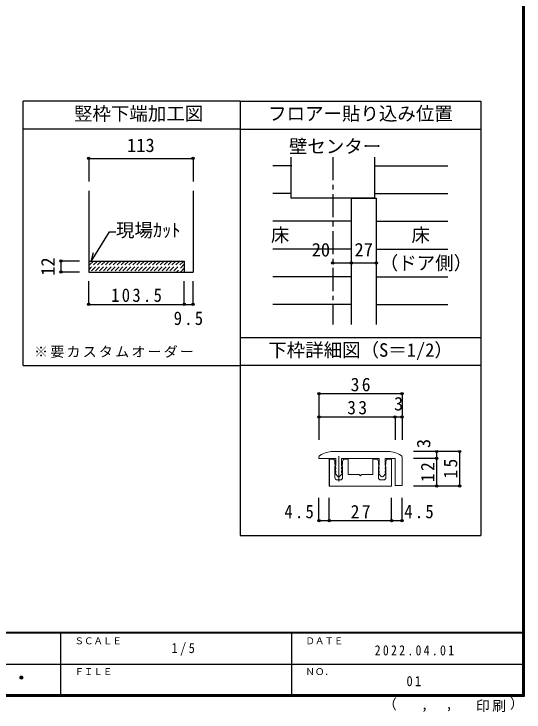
# Model space of a CAD drawing. Units: millimetres at full size, sheet at 1:5, with parts at other scales. Extents: x -973 to 977, y -718 to 696.
# Drawn here: x 424 to 977, y -718 to 38 of the extents above; entities that cross this region are included whole.
import ezdxf
from ezdxf.enums import TextEntityAlignment as Align

# ---------------------------------------------------------------- set-up
doc = ezdxf.new("R2010")
doc.units = ezdxf.units.MM
doc.header["$LTSCALE"] = 5
doc.header["$PDMODE"] = 32
doc.header["$PDSIZE"] = 2.5
doc.linetypes.add('CHAIN1', pattern=[8, 5, -1, 1, -1])
doc.linetypes.add('DASHED1', pattern=[1.8, 1.2, -0.6])
for name, color, linetype in [('0-1_通り芯', 4, 'CHAIN1'), ('0-3_仕上げ', 7, 'Continuous'), ('0-4_枠', 3, 'Continuous'), ('0-A_文字', 3, 'Continuous'), ('0-B_寸法', 7, 'Continuous'), ('1-B_寸法', 7, 'Continuous'), ('F-1_枠', 6, 'Continuous'), ('F-A_文字', 7, 'Continuous')]:
    doc.layers.add(name, color=color, linetype=linetype)
doc.layers.add('1-7_金物', color=7, linetype='Continuous', lineweight=18)
doc.styles.add('ＭＳ ゴシック', font='')
doc.styles.get('ＭＳ ゴシック').set_extended_font_data('MS Gothic')

msp = doc.modelspace()

# ---------------------------------------------------------------- linework, layer by layer
at = {"layer": '0-1_通り芯'}
msp.add_line((769.603, -117.097), (769.603, -298.32), dxfattribs=at)
at = {"layer": '0-3_仕上げ'}
for p, q in [((724.603, -161.539), (724.603, -117.097)), ((814.603, -117.097), (814.603, -161.539)), ((814.603, -161.539), (724.603, -161.539))]:
    msp.add_line(p, q, dxfattribs=at)
at = {"layer": '0-3_仕上げ', "color": 4}
for p, q in [((725.103, -126.539), (704.728, -126.539)), ((814.603, -126.539), (894.103, -126.539)), ((724.603, -156.539), (704.728, -156.539)), ((814.603, -156.539), (894.103, -156.539)), ((789.603, -186.539), (704.728, -186.539)), ((816.603, -186.539), (894.103, -186.539)), ((789.603, -216.539), (704.728, -216.539)), ((816.603, -216.539), (894.103, -216.539)), ((789.603, -246.539), (704.728, -246.539)), ((816.603, -246.539), (894.103, -246.539)), ((789.603, -276.539), (704.728, -276.539)), ((816.603, -276.539), (894.103, -276.539))]:
    msp.add_line(p, q, dxfattribs=at)
at = {"layer": '0-4_枠'}
for p, q in [((669.387, -56.667), (434.387, -56.667)), ((434.387, -342.615), (434.387, -56.667)), ((669.387, -56.667), (669.387, -342.615)), ((669.387, -86.667), (434.387, -86.667)), ((618.387, -153.433), (618.387, -241.539)), ((505.387, -229.539), (608.887, -229.539)), ((608.887, -229.539), (608.887, -241.539)), ((434.387, -342.615), (669.387, -342.615))]:
    msp.add_line(p, q, dxfattribs=at)
at = {"layer": '0-4_枠', "color": 4}
for p, q in [((505.387, -118.433), (505.387, -143.433)), ((495.387, -229.539), (475.387, -229.539)), ((475.387, -241.539), (475.387, -229.539)), ((495.387, -241.539), (475.387, -241.539)), ((505.387, -276.539), (505.387, -251.539)), ((608.887, -276.539), (608.887, -251.539)), ((618.387, -276.539), (618.387, -251.539)), ((505.387, -276.539), (608.887, -276.539)), ((608.887, -276.539), (618.387, -276.539))]:
    msp.add_line(p, q, dxfattribs=at)
at = {"layer": '0-4_枠', "color": 7}
for p, q in [((789.603, -161.539), (789.603, -298.32)), ((789.603, -161.539), (816.603, -161.539)), ((816.603, -161.539), (816.603, -298.32)), ((507.898, -230.039), (510.486, -220.379))]:
    msp.add_line(p, q, dxfattribs=at)
at = {"layer": '0-4_枠', "color": 4, "linetype": 'DASHED1'}
for p, q in [((514.878, -229.539), (505.387, -239.03)), ((506.393, -229.539), (505.387, -230.545)), ((510.636, -229.539), (505.387, -234.787)), ((519.121, -229.539), (507.121, -241.539)), ((523.364, -229.539), (511.364, -241.539)), ((527.606, -229.539), (515.606, -241.539)), ((531.849, -229.539), (519.849, -241.539)), ((536.091, -229.539), (524.091, -241.539)), ((540.334, -229.539), (528.334, -241.539)), ((544.577, -229.539), (532.577, -241.539)), ((548.819, -229.539), (536.819, -241.539)), ((553.062, -229.539), (541.062, -241.539)), ((557.305, -229.539), (545.305, -241.539)), ((561.547, -229.539), (549.547, -241.539)), ((565.79, -229.539), (553.79, -241.539)), ((570.033, -229.539), (558.033, -241.539)), ((574.275, -229.539), (562.275, -241.539)), ((578.518, -229.539), (566.518, -241.539)), ((582.761, -229.539), (570.761, -241.539)), ((587.003, -229.539), (575.003, -241.539)), ((591.246, -229.539), (579.246, -241.539)), ((595.488, -229.539), (583.488, -241.539)), ((599.731, -229.539), (587.731, -241.539)), ((603.974, -229.539), (591.974, -241.539)), ((608.216, -229.539), (596.216, -241.539)), ((608.887, -233.111), (600.459, -241.539)), ((608.887, -237.353), (604.702, -241.539))]:
    msp.add_line(p, q, dxfattribs=at)
at = {"layer": '0-4_枠', "color": 4}
msp.add_lwpolyline([(505.387, -118.433), (618.387, -118.433), (618.387, -143.433)], dxfattribs=at)
at = {"layer": '0-4_枠'}
msp.add_lwpolyline([(505.387, -153.433), (505.387, -241.539), (618.387, -241.539)], dxfattribs=at)
at = {"layer": '0-4_枠', "color": 7}
msp.add_lwpolyline([(507.898, -230.039), (527.903, -197.86), (534.868, -197.86)], dxfattribs=at)
for p in [(505.387, -118.433), (618.387, -118.433), (475.387, -229.539), (475.387, -241.539), (505.387, -276.539), (608.887, -276.539), (618.387, -276.539)]:
    msp.add_point(p, dxfattribs=at)
at = {"layer": '0-A_文字'}
for p, q in [((669.387, -56.667), (929.762, -56.667)), ((669.387, -56.667), (669.387, -312.615)), ((929.762, -56.667), (929.762, -526.667)), ((669.387, -86.667), (929.762, -86.667)), ((929.762, -312.615), (669.387, -312.615)), ((929.762, -342.615), (669.387, -342.615)), ((669.387, -342.615), (669.387, -526.667)), ((669.387, -526.667), (929.762, -526.667))]:
    msp.add_line(p, q, dxfattribs=at)
at = {"layer": '0-B_寸法', "color": 4}
msp.add_line((769.603, -231.539), (816.603, -231.539), dxfattribs=at)
at = {"layer": '0-B_寸法'}
for p in [(769.603, -231.539), (789.603, -231.539), (816.603, -231.539)]:
    msp.add_point(p, dxfattribs=at)
at = {"layer": '1-7_金物'}
for p, q in [((769.574, -435.75), (829.574, -435.75)), ((754.574, -442.042), (754.574, -443.25)), ((754.574, -443.25), (772.949, -443.25)), ((765.824, -473.25), (765.824, -444)), ((769.449, -444), (765.824, -444)), ((766.074, -473.25), (766.074, -444)), ((772.949, -443.25), (772.949, -450.75)), ((779.199, -443.25), (819.949, -443.25)), ((779.199, -443.25), (779.199, -450.75)), ((782.699, -444), (786.075, -444)), ((786.075, -444), (786.075, -460.75)), ((813.075, -444), (813.075, -460.75)), ((816.45, -444), (813.075, -444)), ((819.949, -443.25), (819.949, -450.75)), ((826.199, -443.25), (837.074, -443.25)), ((826.199, -443.25), (826.199, -450.75)), ((829.7, -444), (833.325, -444)), ((833.075, -444), (833.075, -473.25)), ((833.325, -444), (833.325, -473.25)), ((837.074, -443.25), (837.074, -472.5)), ((844.574, -442.042), (844.574, -472.5)), ((771.949, -449.625), (771.949, -446.5)), ((771.949, -449.625), (772.468, -450.49)), ((771.949, -452.125), (772.468, -451.261)), ((771.949, -464), (771.949, -452.125)), ((772.431, -451.615), (772.949, -450.75)), ((772.431, -452.386), (772.949, -453.25)), ((772.949, -453.25), (772.949, -454.5)), ((779.718, -451.615), (779.199, -450.75)), ((779.718, -452.386), (779.199, -453.25)), ((779.199, -453.25), (779.199, -454.5)), ((780.199, -449.625), (779.681, -450.49)), ((780.199, -452.125), (779.681, -451.261)), ((780.199, -449.625), (780.199, -446.5)), ((780.199, -464), (780.199, -452.125)), ((818.95, -449.625), (818.95, -446.5)), ((818.95, -449.625), (819.468, -450.49)), ((818.95, -452.125), (819.468, -451.261)), ((818.95, -464), (818.95, -452.125)), ((819.431, -451.615), (819.949, -450.75)), ((819.431, -452.386), (819.949, -453.25)), ((819.949, -453.25), (819.949, -454.5)), ((826.718, -451.615), (826.199, -450.75)), ((826.718, -452.386), (826.199, -453.25)), ((826.199, -453.25), (826.199, -454.5)), ((827.2, -449.625), (826.681, -450.49)), ((827.2, -452.125), (826.681, -451.261)), ((827.2, -449.625), (827.2, -446.5)), ((827.2, -464), (827.2, -452.125)), ((772.431, -455.365), (772.949, -454.5)), ((772.431, -456.136), (772.949, -457)), ((772.431, -459.115), (772.949, -458.25)), ((775.158, -462.85), (772.525, -460.01)), ((772.949, -457), (772.949, -458.25)), ((779.624, -460.01), (776.991, -462.85)), ((779.718, -455.365), (779.199, -454.5)), ((779.718, -456.136), (779.199, -457)), ((779.199, -457), (779.199, -458.25)), ((779.718, -459.115), (779.199, -458.25)), ((798.325, -460.75), (786.075, -460.75)), ((799.575, -462), (798.325, -460.75)), ((799.575, -462), (800.825, -460.75)), ((813.075, -460.75), (800.825, -460.75)), ((819.431, -455.365), (819.949, -454.5)), ((819.431, -456.136), (819.949, -457)), ((819.431, -459.115), (819.949, -458.25)), ((822.158, -462.85), (819.525, -460.01)), ((819.949, -457), (819.949, -458.25)), ((826.624, -460.01), (823.991, -462.85)), ((826.718, -455.365), (826.199, -454.5)), ((826.718, -456.136), (826.199, -457)), ((826.199, -457), (826.199, -458.25)), ((826.718, -459.115), (826.199, -458.25)), ((777.699, -466.5), (774.449, -466.5)), ((821.45, -466.5), (824.7, -466.5)), ((833.325, -473.25), (765.824, -473.25)), ((837.074, -472.5), (844.574, -472.5))]:
    msp.add_line(p, q, dxfattribs=at)
at = {"layer": '1-7_金物', "color": 4}
msp.add_line((776.075, -440.75), (776.075, -468.103), dxfattribs=at)
at = {"layer": '1-7_金物'}
for centre, radius, start, end in [((769.574, -460.75), 25, 90, 123.74899), ((829.574, -460.75), 25, 56.25101, 90), ((757.074, -442.042), 2.5, 123.74899, 180), ((769.449, -446.5), 2.5, 0, 90), ((782.699, -446.5), 2.5, 90, 180), ((816.45, -446.5), 2.5, 0, 90), ((829.7, -446.5), 2.5, 90, 180), ((842.074, -442.042), 2.5, 0, 56.25101), ((773.074, -452), 0.75, 149.05366, 210.94634), ((771.824, -450.875), 0.75, 329.05368, 30.94635), ((780.324, -450.875), 0.75, 149.05365, 210.94632), ((779.074, -452), 0.75, 329.05366, 30.94634), ((820.074, -452), 0.75, 149.05366, 210.94634), ((818.825, -450.875), 0.75, 329.05368, 30.94635), ((827.325, -450.875), 0.75, 149.05365, 210.94632), ((826.074, -452), 0.75, 329.05366, 30.94634), ((773.074, -455.75), 0.75, 149.05366, 210.94634), ((773.074, -459.5), 0.75, 149.05366, 222.83826), ((779.074, -459.5), 0.75, 317.16174, 30.94634), ((779.074, -455.75), 0.75, 329.05366, 30.94634), ((820.074, -455.75), 0.75, 149.05366, 210.94634), ((820.074, -459.5), 0.75, 149.05366, 222.83826), ((826.074, -459.5), 0.75, 317.16174, 30.94634), ((826.074, -455.75), 0.75, 329.05366, 30.94634), ((774.449, -464), 2.5, 180, 270), ((776.074, -462), 1.25, 222.83826, 317.16174), ((777.699, -464), 2.5, 270, 0), ((821.45, -464), 2.5, 180, 270), ((823.074, -462), 1.25, 222.83826, 317.16174), ((824.7, -464), 2.5, 270, 0)]:
    msp.add_arc(centre, radius, start, end, dxfattribs=at)
at = {"layer": '1-B_寸法', "color": 4}
for p, q in [((754.574, -373.25), (754.574, -423.25)), ((844.574, -373.25), (754.574, -373.25)), ((844.574, -373.25), (844.574, -423.25)), ((754.574, -398.25), (837.074, -398.25)), ((837.074, -398.25), (837.074, -423.25)), ((837.074, -398.25), (844.574, -398.25)), ((907.074, -435.75), (857.074, -435.75)), ((882.074, -443.25), (882.074, -435.75)), ((907.074, -473.25), (907.074, -435.75)), ((882.074, -443.25), (857.074, -443.25)), ((882.074, -473.25), (882.074, -443.25)), ((907.074, -473.25), (857.074, -473.25)), ((754.574, -510.75), (754.574, -485.75)), ((765.824, -510.75), (765.824, -485.75)), ((833.324, -510.75), (833.324, -485.75)), ((844.574, -510.75), (844.574, -485.75)), ((765.824, -510.75), (754.574, -510.75)), ((833.324, -510.75), (765.824, -510.75)), ((844.574, -510.75), (833.324, -510.75))]:
    msp.add_line(p, q, dxfattribs=at)
at = {"layer": '1-B_寸法'}
for p in [(754.574, -373.25), (844.574, -373.25), (754.574, -398.25), (837.074, -398.25), (844.574, -398.25), (882.074, -435.75), (907.074, -435.75), (882.074, -443.25), (882.074, -473.25), (907.074, -473.25), (754.574, -510.75), (765.824, -510.75), (833.324, -510.75), (844.574, -510.75)]:
    msp.add_point(p, dxfattribs=at)
at = {"layer": 'F-1_枠'}
for p, q in [((974.986, 695.833), (974.986, -700.833)), ((975.82, 695.833), (975.82, -700.833)), ((976.653, 695.833), (976.653, -700.833)), ((976.653, -631.667), (-973.347, -631.667)), ((976.653, -632.5), (-973.347, -632.5)), ((474.986, -632.5), (474.986, -699.167)), ((724.986, -632.5), (724.986, -699.167)), ((1.653, -665.833), (974.986, -665.834)), ((976.653, -699.167), (-973.347, -699.167)), ((976.653, -700), (-973.347, -700)), ((976.653, -700.833), (-973.347, -700.833))]:
    msp.add_line(p, q, dxfattribs=at)

# ---------------------------------------------------------------- texts
at = {"layer": '0-4_枠', "color": 7, "style": 'ＭＳ ゴシック'}
for s, p in [('竪枠下端加工図', (489.387, -81.667)), ('113', (546.887, -115.933)), ('現場ｶｯﾄ', (534.868, -207.86))]:
    msp.add_text(s, height=14.66, dxfattribs=at).set_placement(p, align=Align.BOTTOM_LEFT)
msp.add_text('12', height=14.66, rotation=90, dxfattribs=at).set_placement((472.887, -245.539), align=Align.BOTTOM_LEFT)
at = {"layer": '0-4_枠', "color": 7, "attachment_point": 7, "style": 'ＭＳ ゴシック'}
for s, insert, char_height in [('\\T1.28;\\W0.9;103.5', (529.637, -274.039), 14.66), ('\\T1.27;\\W0.9;9.5', (597.387, -299.039), 14.66), ('\\T1.17;※要カスタムオーダー', (446.274, -334.453), 11)]:
    msp.add_mtext(s, dxfattribs=dict(at, insert=insert, char_height=char_height))
at = {"layer": '0-A_文字', "color": 7, "style": 'ＭＳ ゴシック'}
for s, p in [('フロアー貼り込み位置', (699.574, -81.667)), ('壁センター', (722.103, -117.097)), ('床', (702.596, -213.026)), ('床', (854.786, -213.026)), ('（ドア側）', (820.456, -243.4)), ('下枠詳細図（S＝1/2）', (699.738, -337.615))]:
    msp.add_text(s, height=14.66, dxfattribs=at).set_placement(p, align=Align.BOTTOM_LEFT)
at = {"layer": '0-B_寸法', "style": 'ＭＳ ゴシック'}
for s, p in [('20', (746.737, -229.039)), ('27', (793.103, -229.039))]:
    msp.add_text(s, height=14.66, dxfattribs=at).set_placement(p, align=Align.BOTTOM_LEFT)
at = {"layer": '1-B_寸法', "style": 'ＭＳ ゴシック'}
msp.add_text('3', height=14.66, dxfattribs=at).set_placement((835.824, -395.75), align=Align.BOTTOM_LEFT)
msp.add_text('3', height=14.66, rotation=90, dxfattribs=at).set_placement((879.574, -432.118), align=Align.BOTTOM_LEFT)
at = {"layer": '1-B_寸法', "char_height": 14.66, "attachment_point": 7, "style": 'ＭＳ ゴシック'}
for s, insert in [('\\T1.27;\\W0.95;36', (788.949, -370.75)), ('\\T1.27;\\W0.95;33', (785.199, -395.75)), ('\\T1.27;\\W0.9;4.5', (717.253, -508.25)), ('\\T1.27;\\W0.95;27', (788.949, -508.25)), ('\\T1.27;\\W0.9;4.5', (847.057, -508.25))]:
    msp.add_mtext(s, dxfattribs=dict(at, insert=insert))
at = {"layer": '1-B_寸法', "char_height": 14.66, "attachment_point": 7, "rotation": 90, "style": 'ＭＳ ゴシック'}
for s, insert in [('\\T1.27;\\W0.95;15', (904.574, -465.125)), ('\\T1.27;\\W0.95;12', (879.574, -468.875))]:
    msp.add_mtext(s, dxfattribs=dict(at, insert=insert))
at = {"layer": 'F-A_文字', "style": 'ＭＳ ゴシック'}
for s, height, p in [('ＳＣＡＬＥ', 7.331, (489.986, -646.667)), ('ＤＡＴＥ', 7.331, (739.986, -646.667)), ('ＦＩＬＥ', 7.331, (489.986, -680)), ('ＮＯ．', 7.331, (739.986, -680.001)), ('（', 11, (823.992, -718.052)), ('）', 11, (961.387, -717.355)), (',', 11, (865.199, -718.052)), (',', 11, (891.686, -717.588))]:
    msp.add_text(s, height=height, dxfattribs=at).set_placement(p, align=Align.BOTTOM_LEFT)
at = {"layer": 'F-A_文字', "style": 'ＭＳ ゴシック', "width": 1.1}
msp.add_text('ウッドワン・・・', height=14.66, dxfattribs=at).set_placement((267.486, -692.5), align=Align.BOTTOM_LEFT)
at = {"layer": 'F-A_文字', "char_height": 11, "attachment_point": 7, "style": 'ＭＳ ゴシック'}
for s, insert in [('\\T1.38;\\W0.9;1/5', (594.986, -656.667)), ('\\T1.39;\\W0.85;2022.04.01', (814.986, -656.667)), ('\\T1.36;\\W0.9;01', (849.361, -690.001)), ('\\T1.17;印刷', (924.678, -717.82))]:
    msp.add_mtext(s, dxfattribs=dict(at, insert=insert))

doc.saveas('drawing.dxf')
